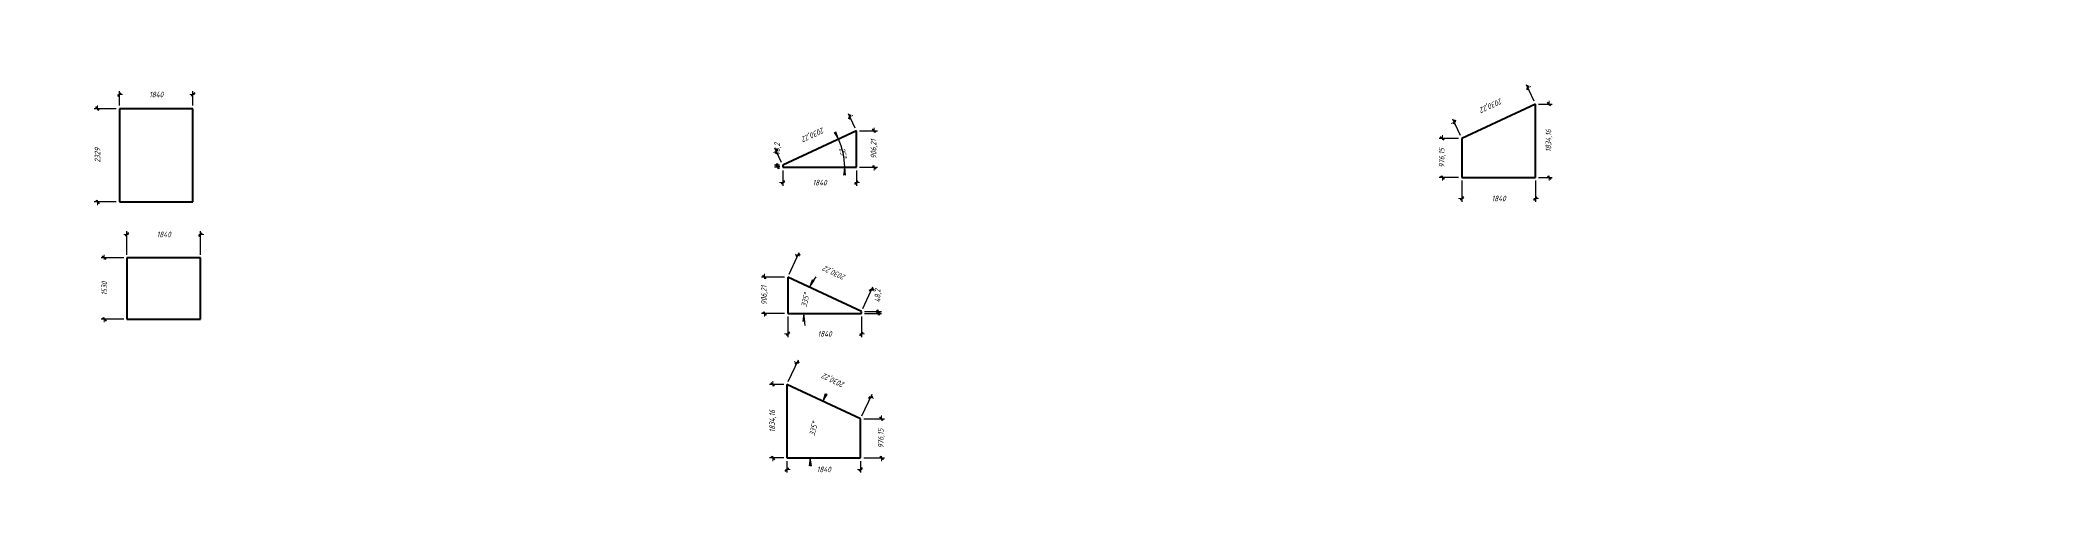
# Model space of a CAD drawing. Header units: millimetres. Extents: x 0 to 4200, y 0 to 297.
# Drawn here: x 2110 to 3358, y 0 to 297 of the extents above; entities that cross this region are included whole.
import ezdxf

# ---------------------------------------------------------------- set-up
doc = ezdxf.new("R2010")
doc.units = ezdxf.units.MM
doc.linetypes.add('K5LT_BASIC', pattern=[0])
doc.linetypes.add('K5LT_THIN', pattern=[0])
doc.layers.add('Системный слой', color=7, linetype='Continuous')
doc.styles.add('KDIMTEXTSTYLE', font='GOST_AU.SHX', dxfattribs={"width": 0.96, "oblique": 15, "height": 5})
doc.dimstyles.new('KDIMSTYLE (0.03)', dxfattribs={"dimtxt": 5, "dimasz": 1, "dimexe": 2, "dimexo": 0, "dimgap": 1, "dimtad": 1, "dimlfac": 40, "dimtxsty": 'KDIMTEXTSTYLE', "dimsah": 1, "dimcen": 0, "dimdle": 1, "dimadec": 0, "dimazin": 0, "dimtfac": 0.667, "dimtmove": 0, "dimatfit": 3, "dimfxl": 0, "dimtvp": 1, "dimtolj": 1, "dimtzin": 0, "dimarcsym": 0})

# ---------------------------------------------------------------- blocks, each defined once
blk = doc.blocks.new('KDIMARROW_03')
at = {"layer": 'Системный слой', "color": 0, "linetype": 'K5LT_BASIC', "lineweight": 40}
blk.add_line((-1.060500025749207, -1.060500025749206), (1.060500025749207, 1.060500025749206), dxfattribs=at)
at = {"layer": 'Системный слой', "color": 0, "linetype": 'K5LT_THIN', "lineweight": 18}
for q in [(-1, 0), (2, -2.449293598294706e-16)]:
    blk.add_line((0, 0), q, dxfattribs=at)
blk = doc.blocks.new('KDIMARROW_01')
at = {"layer": 'Системный слой'}
blk.add_hatch(color=0, dxfattribs=at).paths.add_polyline_path([(0, 0), (-5, 0.658262491226197), (-4.5, 5.51091059616309e-16), (-5, -0.6582624912261956)])
at = {"layer": 'Системный слой', "color": 0, "linetype": 'K5LT_THIN', "lineweight": 18}
for p, q in [((-4.5, 5.51091059616309e-16), (-5, 0.658262491226197)), ((-5, 0.658262491226197), (0, 0)), ((0, 0), (-5, -0.6582624912261956)), ((-5, -0.6582624912261956), (-4.5, 5.51091059616309e-16)), ((0, 0), (-1, 0))]:
    blk.add_line(p, q, dxfattribs=at)

msp = doc.modelspace()

# ---------------------------------------------------------------- linework, layer by layer
at = {"layer": 'Системный слой', "color": 5, "linetype": 'K5LT_BASIC', "lineweight": 40}
for p, q in [((2206.045334912681, 254.0253271562229), (2160.045334912681, 254.025327156223)), ((2160.045334912681, 254.025327156223), (2160.045334912681, 195.8002946562229)), ((2206.045334912681, 195.8002946562229), (2206.045334912681, 254.0253271562229)), ((3045.059080636946, 256.915382116267), (2999.059080636946, 235.4652288565985)), ((3045.059080636946, 211.06143251343), (3045.059080636946, 256.915382116267)), ((2620.683620610883, 240.1070489385788), (2574.683620610883, 218.6568956789102)), ((2620.683620610883, 217.4519043357417), (2620.683620610883, 240.1070489385788)), ((2999.059080636946, 235.4652288565985), (2999.059080636946, 211.06143251343)), ((2574.683620610883, 218.6568956789102), (2574.683620610883, 217.4519043357417)), ((2574.683620610883, 217.4519043357417), (2620.683620610883, 217.4519043357417)), ((2999.059080636946, 211.06143251343), (3045.059080636946, 211.06143251343)), ((2160.045334912681, 195.8002946562229), (2206.045334912681, 195.8002946562229)), ((2210.756918050193, 160.7526175872351), (2164.756918050193, 160.7526175872351)), ((2164.756918050193, 160.7526175872351), (2164.756918050193, 122.5026175872351)), ((2210.756918050193, 122.5026175872351), (2210.756918050193, 160.7526175872351)), ((2623.801761529825, 127.2514805010557), (2577.801761529825, 148.7016337607243)), ((2577.801761529825, 148.7016337607243), (2577.801761529825, 126.0464891578872)), ((2577.801761529825, 126.0464891578872), (2623.801761529825, 126.0464891578872)), ((2623.801761529825, 126.0464891578872), (2623.801761529825, 127.2514805010557)), ((2164.756918050193, 122.5026175872351), (2210.756918050193, 122.5026175872351)), ((2623.2811145439, 60.15412372439133), (2577.2811145439, 81.6042769840599)), ((2577.2811145439, 81.6042769840599), (2577.2811145439, 35.75032738122282)), ((2623.2811145439, 35.75032738122282), (2623.2811145439, 60.15412372439133)), ((2577.2811145439, 35.75032738122282), (2623.2811145439, 35.75032738122282))]:
    msp.add_line(p, q, dxfattribs=at)

# ---------------------------------------------------------------- dimensions: what is measured, and where the dimension line sits
at = {"layer": 'Системный слой', "color": 7}
for base, p1, p2, location in [((2160.045334912681, 262.8692180584362), (2206.045334912681, 254.0253271562229), (2160.045334912681, 254.025327156223), (2183.045334912681, 262.8692180584362)), ((2620.683620610883, 207.8110343691265), (2574.683620610883, 217.4519043357417), (2620.683620610883, 217.4519043357417), (2597.683620610883, 207.8110343691265)), ((3045.059080636946, 197.885630518289), (2999.059080636946, 211.06143251343), (3045.059080636946, 211.06143251343), (3022.059080636946, 197.885630518289)), ((2210.756918050193, 175.3945613247352), (2164.756918050193, 160.7526175872351), (2210.756918050193, 160.7526175872351), (2187.756918050193, 175.3945613247352)), ((2623.801761529825, 113.27068177025), (2577.801761529825, 126.0464891578872), (2623.801761529825, 126.0464891578872), (2600.801761529825, 113.27068177025)), ((2577.2811145439, 28.54115693421522), (2623.2811145439, 35.75032738122282), (2577.2811145439, 35.75032738122282), (2600.2811145439, 28.54115693421522))]:
    msp.add_linear_dim(base=base, p1=p1, p2=p2, location=location, dimstyle='KDIMSTYLE (0.03)', override={"dimexo": 2, "dimpost": '\\H3.5;\\W0.965;\\Q15;<>', "dimblk1": 'KDIMARROW_03', "dimblk2": 'KDIMARROW_03', "dimse1": 0, "dimse2": 0, "dimclrt": 7, "dimtolj": 1}, dxfattribs=at).render()
for base, p1, p2, angle, location in [((2994.305969483652, 245.658308150937), (3045.059080636946, 256.915382116267), (2999.059080636946, 235.4652288565985), 205.00000100727706, (3017.305969483652, 256.3833847807714)), ((2146.358769344147, 254.025327156223), (2160.045334912681, 195.8002946562229), (2160.045334912681, 254.025327156223), 90, (2146.358769344147, 224.9128109062229)), ((2570.575677812531, 227.4664070346876), (2620.683620610883, 240.1070489385788), (2574.683620610883, 218.6568956789102), 205.00000100727718, (2593.575677812531, 238.1914836645219)), ((3053.60005422424, 256.915382116267), (3045.059080636946, 211.06143251343), (3045.059080636946, 256.915382116267), 90, (3053.60005422424, 233.9884073148485)), ((2631.784155590789, 240.1070489385788), (2620.683620610883, 217.4519043357417), (2620.683620610883, 240.1070489385788), 90, (2631.784155590789, 228.7794766371603)), ((2986.884548163341, 235.4652288565985), (2999.059080636946, 211.06143251343), (2999.059080636946, 235.4652288565985), 90, (2986.884548163341, 223.2633306850142)), ((2571.532446172055, 218.6568956789102), (2574.683620610883, 217.4519043357417), (2574.683620610883, 218.6568956789102), 90, (2571.532446172055, 228.5171096843948)), ((2150.624362860187, 160.7526175872351), (2164.756918050193, 122.5026175872351), (2164.756918050193, 160.7526175872351), 90, (2150.624362860187, 141.6276175872351)), ((2584.1503040773, 162.3161265640439), (2623.801761529825, 127.2514805010557), (2577.801761529825, 148.7016337607243), 154.99999899272285, (2607.1503040773, 151.5910499342097)), ((2563.271258065146, 148.7016337607243), (2577.801761529825, 126.0464891578872), (2577.801761529825, 148.7016337607243), 90, (2563.271258065146, 137.3740614593057)), ((2634.282040640505, 127.2514805010557), (2623.801761529825, 126.0464891578872), (2623.801761529825, 127.2514805010557), 90, (2634.282040640505, 137.1116945065407)), ((2583.584956432856, 95.1229089202349), (2623.2811145439, 60.15412372439133), (2577.2811145439, 81.6042769840599), 154.99999899272285, (2606.584956432856, 84.39783229040067)), ((2568.450479687805, 81.6042769840599), (2577.2811145439, 35.75032738122282), (2577.2811145439, 81.6042769840599), 90, (2568.450479687805, 58.67730218264136)), ((2636.282040640505, 60.15412372439133), (2623.2811145439, 35.75032738122282), (2623.2811145439, 60.15412372439133), 90, (2636.282040640505, 47.95222555280707))]:
    msp.add_linear_dim(base=base, p1=p1, p2=p2, angle=angle, location=location, dimstyle='KDIMSTYLE (0.03)', override={"dimexo": 2, "dimpost": '\\H3.5;\\W0.965;\\Q15;<>', "dimblk1": 'KDIMARROW_03', "dimblk2": 'KDIMARROW_03', "dimse1": 0, "dimse2": 0, "dimclrt": 7, "dimtolj": 1}, dxfattribs=at).render()
for base, line1, line2, location in [((2609.654584039648, 234.5090199212985), ((2572.099508454912, 217.4519043357417), (2620.683620610883, 240.1070489385788)), ((2572.099508454912, 217.4519043357417), (2620.683620610883, 217.4519043357417)), (2612.368954110552, 226.3794258765588)), ((2591.253151774215, 142.0033974891977), ((2626.385873685797, 126.0464891578872), (2577.801761529825, 148.7016337607243)), ((2626.385873685797, 126.0464891578872), (2577.801761529825, 126.0464891578872)), (2588.713862280548, 134.3981733648726)), ((2599.324578128032, 70.40072590247237), ((2675.615222286452, 35.75032738122282), (2577.2811145439, 81.6042769840599)), ((2675.615222286452, 35.75032738122282), (2577.2811145439, 35.75032738122282)), (2593.810515435591, 53.88599502354628))]:
    msp.add_angular_dim_2l(base=base, line1=line1, line2=line2, location=location, dimstyle='KDIMSTYLE (0.03)', override={"dimpost": '\\H3.5;\\W0.965;\\Q15;<>', "dimblk1": 'KDIMARROW_01', "dimblk2": 'KDIMARROW_01', "dimclrt": 7, "dimtolj": 1}, dxfattribs=at).render()

doc.saveas('drawing.dxf')
